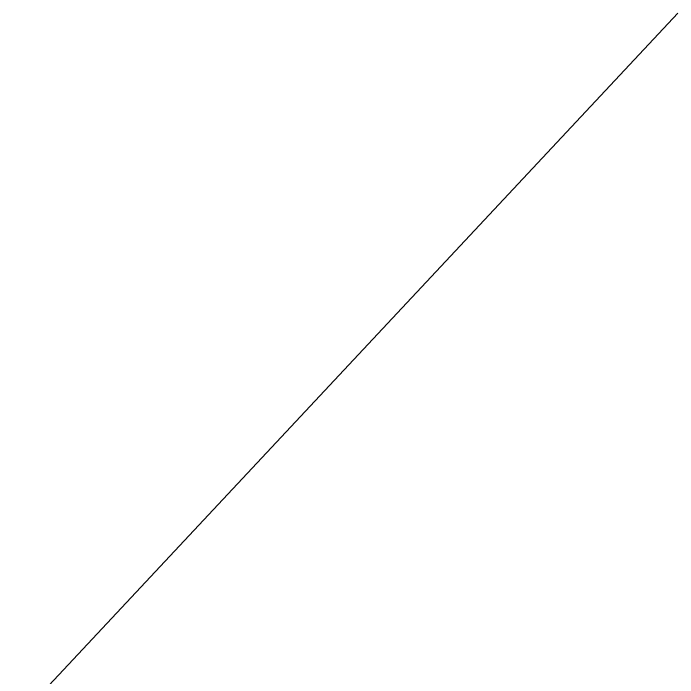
# Model space of a CAD drawing. Header units: millimetres. Extents: x -30 to 39450245, y -4 to 39449270.
# Drawn here: x 19725107 to 39449250, y 19724635 to 39449270 of the extents above; entities that cross this region are included whole.
import ezdxf

# ---------------------------------------------------------------- set-up
doc = ezdxf.new("R2010")
doc.units = ezdxf.units.MM
doc.layers.add('水工平面管线标注', color=3, linetype='Continuous')

msp = doc.modelspace()

# ---------------------------------------------------------------- linework, layer by layer
at = {"layer": '水工平面管线标注'}
for points in [[(39440947.3798, 39441041.5448), (39441157.3258, 39441595.2648), (39441648.2648, 39441741.4248), (39442003.3828, 39442383.3028), (39442778.3128, 39442806.4248), (39443564.3278, 39443758.2458), (39444185.6358, 39444191.6358), (39444203.6358, 39444209.6358), (39444330.3178, 39444336.3178), (39444348.3178, 39444354.3178), (39444563.2018, 39444612.6978), (39444676.9488, 39444941.4808), (39444984.8028, 39445037.0628), (39445057.0628, 39445077.0628), (39445097.0618, 39445427.0488), (39445640.4658, 39445684.1008), (39445705.2178, 39445759.3508), (39445838.7158, 39445860.7268), (39445971.4878, 39445989.1078), (39446009.0058, 39446025.0678), (39446129.9728, 39446630.7898), (39446645.6608, 39446811.5548), (39446889.2588, 39446932.7358), (39447004.3088, 39447299.2848), (39447378.2268, 39447423.5138), (39447535.7098, 39447621.8468), (39447728.2578, 39447744.7788), (39448001.5218, 39448014.5688), (39448075.1398, 39448085.1398), (39448091.1398, 39448115.4878), (39448275.2588, 39448318.2008), (39448328.9028, 39448419.0328), (39448659.0558, 39449191.5188), (39449250.0818, 39449270.0808), (2534221.9118, 0)], [(39440926.2425, 39441020.4075), (39441136.1885, 39441574.1275), (39441627.1275, 39441720.2875), (39441982.2455, 39442362.1655), (39442757.1755, 39442785.2875), (39443543.1905, 39443737.1085), (39444164.4985, 39444170.4985), (39444182.4985, 39444188.4985), (39444309.1805, 39444315.1805), (39444327.1805, 39444333.1805), (39444542.0645, 39444591.5605), (39444655.8115, 39444920.3435), (39444963.6655, 39445015.9255), (39445035.9255, 39445055.9255), (39445075.9245, 39445405.9115), (39445619.3285, 39445662.9635), (39445684.0805, 39445738.2135), (39445817.5785, 39445839.5895), (39445950.3505, 39445967.9705), (39445987.8685, 39446003.9305), (39446108.8355, 39446609.6525), (39446624.5235, 39446790.4175), (39446868.1215, 39446911.5985), (39446983.1715, 39447278.1475), (39447357.0895, 39447402.3765), (39447514.5725, 39447600.7095), (39447707.1205, 39447723.6415), (39447980.3845, 39447993.4315), (39448054.0025, 39448064.0025), (39448070.0025, 39448094.3505), (39448254.1215, 39448297.0635), (39448307.7655, 39448397.8955), (39448637.9185, 39449170.3815), (39449228.9445, 39449248.9435), (2536480.8953, 0)]]:
    msp.add_lwpolyline(points, dxfattribs=at)

doc.saveas('drawing.dxf')
